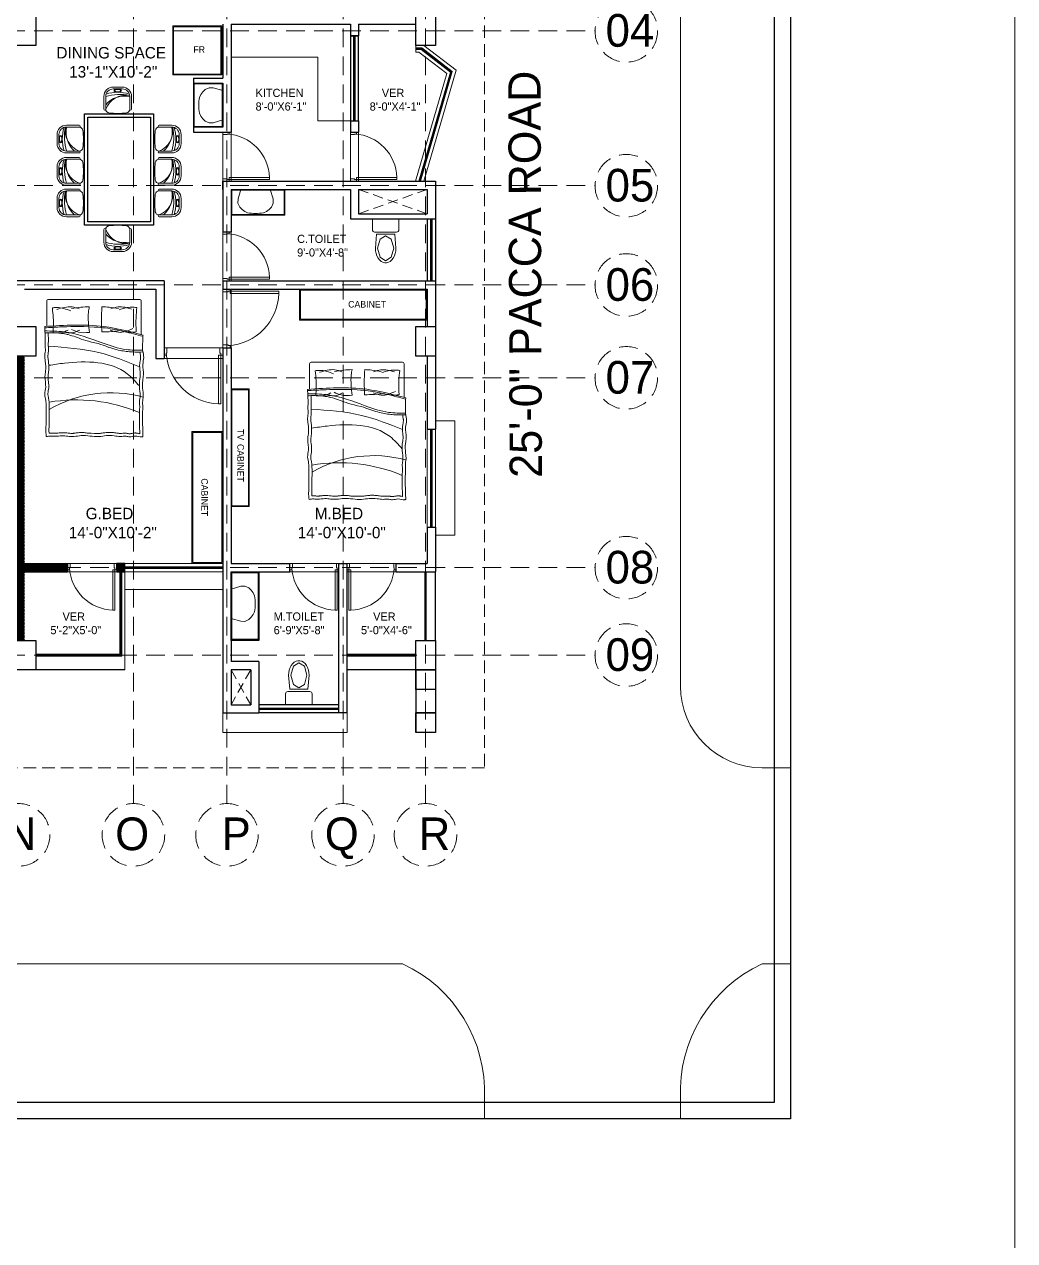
# Model space of a CAD drawing. Header units: inches. Extents: x 23587 to 403134, y -221056 to -75910.
# Drawn here: x 388930 to 389536, y -212379 to -211635 of the extents above; entities that cross this region are included whole.
import ezdxf

# ---------------------------------------------------------------- set-up
doc = ezdxf.new("R2010")
doc.units = ezdxf.units.IN
doc.header["$LTSCALE"] = 25.4
doc.header["$MEASUREMENT"] = 0
doc.linetypes.add('DASHED', pattern=[0.75, 0.5, -0.25])
for name, color, linetype, lineweight in [('COLOUM', 1, 'Continuous', 40), ('FIXTURE', 8, 'Continuous', 13), ('Fresh air fan', 250, 'Continuous', 0), ('FUR', 24, 'Continuous', 13), ('sill', 252, 'Continuous', 13), ('Text.', 7, 'Continuous', 13), ('wall', 7, 'Continuous', 30)]:
    doc.layers.add(name, color=color, linetype=linetype, lineweight=lineweight)
doc.layers.add('DOOR', color=42, linetype='Continuous')
doc.styles.add('2', font='ARIALN.TTF')
doc.styles.add('style3', font='TCCM____.TTF')

# ---------------------------------------------------------------- blocks, each defined once
blk = doc.blocks.new('VNBVN')
at = {"layer": 'DOOR', "color": 8, "lineweight": 5}
for points in [[(24894.12, -74768.93), (24892.62, -74768.93), (24892.62, -74801.93), (24894.12, -74801.93)], [(24855.62, -74801.93), (24855.62, -74806.93), (24857.62, -74806.93), (24857.62, -74803.43), (24857.12, -74803.43), (24857.12, -74801.93)], [(24895.62, -74801.93), (24895.62, -74806.93), (24893.62, -74806.93), (24893.62, -74803.43), (24894.12, -74803.43), (24894.12, -74801.93)]]:
    blk.add_lwpolyline(points, close=True, dxfattribs=at)
blk.add_arc((24893.65, -74805.51), 36.59, 91.61664, 176.74645, dxfattribs=at)
blk = doc.blocks.new('COM')
at = {"layer": 'FIXTURE', "linetype": 'Continuous'}
for p, q in [((-9.65, 29.96), (8.35, 29.96)), ((-9.65, 22.46), (-9.65, 29.96)), ((8.35, 29.96), (8.35, 22.46)), ((6.85, 20.96), (-8.15, 20.96)), ((-7.65, 9.96), (-6.81, 19.46)), ((5.52, 19.46), (-6.81, 19.46)), ((-0.65, 18.46), (-4.37, 16.17)), ((3.08, 16.17), (-0.65, 18.46)), ((6.35, 9.96), (5.52, 19.46)), ((-7.65, 9.96), (-7.53, 8.12)), ((-4.37, 16.17), (-6.15, 9.96)), ((-6.15, 9.96), (-4.37, 3.75)), ((4.85, 9.96), (3.08, 16.17)), ((3.08, 3.75), (4.85, 9.96)), ((6.23, 8.12), (6.35, 9.96)), ((-7.53, 8.12), (-7.17, 6.34)), ((-7.17, 6.34), (-6.6, 4.69)), ((-6.6, 4.69), (-5.82, 3.22)), ((-5.82, 3.22), (-4.86, 1.98)), ((-4.86, 1.98), (-3.77, 1.01)), ((-4.37, 3.75), (-0.65, 1.46)), ((-3.77, 1.01), (-2.56, 0.34)), ((-2.56, 0.34), (-1.29, 0)), ((-1.29, 0), (0, 0)), ((-0.65, 1.46), (3.08, 3.75)), ((0, 0), (1.27, 0.34)), ((1.27, 0.34), (2.47, 1.01)), ((2.47, 1.01), (3.57, 1.98)), ((3.57, 1.98), (4.53, 3.22)), ((4.53, 3.22), (5.31, 4.69)), ((5.31, 4.69), (5.88, 6.34)), ((5.88, 6.34), (6.23, 8.12))]:
    blk.add_line(p, q, dxfattribs=at)
for centre, start, end in [((-8.15, 22.46), 180, 270), ((6.85, 22.46), 270, 0)]:
    blk.add_arc(centre, 1.5, start, end, dxfattribs=at)
blk = doc.blocks.new('BVBVC')
at = {"layer": 'FIXTURE'}
for p, q in [((33096.64, 893.61), (33095.47, 891.94)), ((33098.14, 895.01), (33096.64, 893.61)), ((33100.48, 896.08), (33098.14, 895.01)), ((33103.06, 896.03), (33100.48, 896.08)), ((33108.95, 894.33), (33103.06, 896.03)), ((33108.95, 876.33), (33108.95, 894.33)), ((33095.47, 891.94), (33094.65, 890.17)), ((33094.65, 880.48), (33095.47, 878.72)), ((33095.47, 878.72), (33096.64, 877.04)), ((33096.64, 877.04), (33098.14, 875.64)), ((33098.14, 875.64), (33100.48, 874.58)), ((33100.48, 874.58), (33103.06, 874.63)), ((33103.06, 874.63), (33108.95, 876.33))]:
    blk.add_line(p, q, dxfattribs=at)
blk.add_arc((33119.15, 885.33), 24.97, 168.8173, 191.1827, dxfattribs=at)
blk = doc.blocks.new('FGHFDHF')
at = {"layer": 'FUR', "color": 253, "lineweight": 5}
for p, q in [((955.15, -4492.06), (955.15, -4476.39)), ((956.1, -4475.44), (989.1, -4475.44)), ((987.2, -4475.44), (1011.99, -4475.44)), ((1012.94, -4476.39), (1012.94, -4497.01))]:
    blk.add_line(p, q, dxfattribs=at)
for centre, radius, start, end in [((956.1, -4476.39), 0.95, 90, 180), ((1011.99, -4476.39), 0.95, 0, 90), ((994.26, -4607.39), 74.77, 74.62827, 120.25371), ((973.25, -4636.83), 99.85, 67.28718, 99.64959)]:
    blk.add_arc(centre, radius, start, end, dxfattribs=at)
for points in [[(958.53, -4480.71), (961.17, -4480.43), (969.81, -4482.53)], [(958.53, -4480.71), (959.07, -4486.67), (958.95, -4495.71)], [(961.2, -4481.62), (970.54, -4480.09), (974.91, -4481.26)], [(970.3, -4481.05), (975.97, -4480.29), (981.07, -4479.96)], [(981.07, -4479.96), (980.59, -4483.29), (981.15, -4495.69)], [(988.86, -4479.96), (988.56, -4488.07), (988.78, -4495.33)], [(998.92, -4481.05), (993.25, -4480.29), (988.86, -4479.96)], [(1006.96, -4481.41), (998.68, -4480.09), (994.31, -4481.26)], [(1010.26, -4480.5), (1006.99, -4480.22), (999.41, -4481.79)], [(1010.26, -4480.5), (1009.72, -4486.67), (1009.84, -4495.35)], [(953.85, -4492.06), (990.03, -4492.03), (1013.99, -4497.29)], [(953.85, -4492.06), (954.05, -4496.42), (954.2, -4500.53), (954.12, -4503.97), (954.27, -4506.04), (953.9, -4509.69), (954.2, -4513.28), (954.35, -4519.34), (953.96, -4522.76), (954.42, -4529.17), (953.91, -4533.48), (954.51, -4537.37), (954.68, -4540.71), (954.64, -4552.34), (954.53, -4556.51), (954.79, -4559.39)], [(953.97, -4494.8), (965.52, -4495.31), (989.03, -4502.05), (1003.61, -4506.17), (1013.8, -4506.55)], [(958.95, -4495.71), (963.65, -4495.92), (968.1, -4494.25)], [(965.42, -4495.48), (970.32, -4495.97), (975.3, -4494.23)], [(970.21, -4493.84), (974.47, -4495.51), (981.15, -4495.69)], [(998.82, -4494.7), (994.74, -4495.15), (988.78, -4495.33)], [(1007.7, -4493.36), (998.9, -4495.61), (993.92, -4494.23)], [(1009.84, -4495.35), (1005.57, -4495.56), (1000.34, -4494.66)], [(1013.96, -4559.4), (1013.82, -4555.04), (1013.72, -4543.93), (1013.83, -4540.48), (1013.71, -4538.41), (1014.12, -4534.77), (1013.87, -4531.17), (1013.79, -4525.11), (1014.22, -4521.7), (1013.85, -4515.29), (1014.4, -4510.98), (1013.85, -4507.09), (1013.72, -4503.75), (1013.82, -4499.11), (1013.84, -4498.08), (1013.99, -4497.29)], [(956.04, -4504.12), (986.93, -4508.02), (1011.93, -4516.66)], [(956.33, -4515.81), (965.94, -4514.49), (1004.34, -4520.97), (1011.76, -4528.47)], [(1013.96, -4559.4), (1013.3, -4559.58), (1009.2, -4559.13), (1005.75, -4559.63), (1003.6, -4559.28), (1000.03, -4559.39), (996.36, -4558.98), (991.63, -4558.86), (986.96, -4559.41), (976.16, -4558.83), (971.74, -4559.33), (967.98, -4559.2), (964.41, -4558.94), (960.05, -4559.27), (957.67, -4559.14), (954.79, -4559.39)]]:
    blk.add_spline(points, degree=3, dxfattribs=at)
for points, knots in [([(953.87, -4492.86), (956.91, -4492.68), (959.92, -4492.49), (968.91, -4492.07), (974.87, -4491.96), (987.19, -4492.51), (989.11, -4492.71), (992.94, -4493.22), (994.85, -4493.54), (1000.58, -4494.65), (1004.38, -4495.58), (1010.05, -4497.06), (1011.91, -4497.56), (1013.78, -4498.07)], [0, 0, 0, 0, 9.44479, 9.44479, 28.334371, 28.334371, 34.525324, 34.525324, 40.716276, 40.716276, 53.09818, 53.09818, 59.167455, 59.167455, 59.167455, 59.167455]), ([(954.02, -4495.95), (954.66, -4495.94), (955.22, -4495.93), (956.92, -4495.91), (958.04, -4495.91), (960.65, -4495.96), (962.12, -4496.04), (964.34, -4496.28), (965.11, -4496.39), (966.63, -4496.67), (967.39, -4496.84), (969.67, -4497.43), (971.19, -4497.91), (975.62, -4499.52), (978.55, -4500.82), (987.59, -4502.73), (989.16, -4503.37), (992.33, -4504.56), (993.94, -4505.11), (996.99, -4506.02), (998.44, -4506.39), (1001.18, -4506.96), (1002.47, -4507.18), (1005.06, -4507.48), (1006.36, -4507.57), (1009.75, -4507.71), (1011.84, -4507.7), (1014.17, -4507.64)], [0, 0, 0, 0, 1.782034, 1.782034, 5.346101, 5.346101, 10.196119, 10.196119, 12.82454, 12.82454, 15.45296, 15.45296, 20.709801, 20.709801, 30.775139, 30.775139, 35.955445, 35.955445, 41.13575, 41.13575, 45.691005, 45.691005, 49.650261, 49.650261, 53.609516, 53.609516, 60.078988, 60.078988, 60.078988, 60.078988]), ([(955.96, -4495.92), (955.98, -4496.87), (955.99, -4497.06), (956.03, -4497.74), (956.06, -4498.24), (956.09, -4499.23), (956.1, -4499.71), (956.1, -4500.5), (956.09, -4500.81), (956.07, -4501.4), (956.05, -4501.69), (956.01, -4502.52), (955.99, -4503.04), (956.01, -4503.73), (956.02, -4503.93), (956.06, -4504.37), (956.08, -4504.6), (956.13, -4505.14), (956.16, -4505.44), (956.17, -4505.96), (956.17, -4506.16), (956.16, -4506.55), (956.15, -4506.74), (956.1, -4507.3), (956.06, -4507.64), (955.97, -4508.33), (955.92, -4508.65), (955.85, -4509.17), (955.83, -4509.37), (955.8, -4509.71), (955.79, -4509.86), (955.79, -4510.33), (955.81, -4510.68), (955.87, -4511.46), (955.93, -4511.9), (956.05, -4512.84), (956.12, -4513.34), (956.23, -4514.35), (956.27, -4514.86), (956.37, -4516.4), (956.39, -4517.43), (956.31, -4518.85), (956.28, -4519.22), (956.19, -4519.96), (956.15, -4520.31), (956.04, -4521.04), (955.99, -4521.41), (955.91, -4522.04), (955.89, -4522.3), (955.86, -4522.75), (955.86, -4522.94), (955.86, -4523.35), (955.87, -4523.55), (955.91, -4524.19), (955.96, -4524.64), (956.12, -4525.86), (956.23, -4526.66), (956.32, -4527.88), (956.33, -4528.26), (956.33, -4528.85), (956.33, -4529.06), (956.29, -4529.7), (956.24, -4530.11), (956.08, -4531.22), (955.95, -4531.87), (955.84, -4532.7), (955.82, -4532.94), (955.81, -4533.34), (955.81, -4533.5), (955.83, -4533.84), (955.84, -4534.02), (955.92, -4534.58), (955.99, -4534.99), (956.17, -4535.87), (956.27, -4536.35), (956.39, -4537.08), (956.42, -4537.31), (956.47, -4537.76), (956.49, -4537.99), (956.54, -4538.65), (956.55, -4539.08), (956.57, -4539.89), (956.58, -4540.27), (956.58, -4541.38), (956.59, -4542.12), (956.59, -4543.62), (956.58, -4544.38), (956.54, -4552.56), (956.52, -4552.97), (956.48, -4553.77), (956.46, -4554.16), (956.42, -4554.97), (956.41, -4555.38), (956.41, -4556.17), (956.43, -4556.56), (956.46, -4557.06), (956.47, -4557.17), (956.47, -4557.28)], [4.978875, 4.978875, 4.978875, 4.978875, 5.579958, 5.579958, 7.128971, 7.128971, 8.556084, 8.556084, 9.447278, 9.447278, 10.338472, 10.338472, 12.12086, 12.12086, 12.894639, 12.894639, 13.668418, 13.668418, 14.503571, 14.503571, 15.001558, 15.001558, 15.499545, 15.499545, 16.495519, 16.495519, 17.564655, 17.564655, 18.292536, 18.292536, 18.900849, 18.900849, 20.192298, 20.192298, 21.675724, 21.675724, 23.192838, 23.192838, 24.709952, 24.709952, 27.744179, 27.744179, 28.804202, 28.804202, 29.864225, 29.864225, 31.092823, 31.092823, 32.047926, 32.047926, 32.815273, 32.815273, 33.58262, 33.58262, 35.117314, 35.117314, 37.547779, 37.547779, 38.580626, 38.580626, 39.140234, 39.140234, 40.25945, 40.25945, 42.367848, 42.367848, 43.307358, 43.307358, 44.028218, 44.028218, 44.749078, 44.749078, 46.190798, 46.190798, 47.632517, 47.632517, 48.262773, 48.262773, 48.893028, 48.893028, 50.153538, 50.153538, 51.319075, 51.319075, 53.650149, 53.650149, 55.981222, 55.981222, 57.240447, 57.240447, 58.499671, 58.499671, 59.872408, 59.872408, 61.240897, 61.240897, 61.619663, 61.619663, 61.619663, 61.619663]), ([(1012.01, -4557.66), (1012.01, -4557.64), (1012.01, -4557.62), (1011.99, -4556.94), (1011.97, -4556.29), (1011.92, -4555.16), (1011.9, -4554.68), (1011.85, -4553.69), (1011.83, -4553.19), (1011.81, -4552.2), (1011.8, -4544.72), (1011.82, -4543.93), (1011.83, -4543.62), (1011.86, -4543.03), (1011.88, -4542.75), (1011.93, -4541.91), (1011.95, -4541.39), (1011.94, -4540.7), (1011.94, -4540.51), (1011.9, -4540.07), (1011.88, -4539.83), (1011.84, -4539.29), (1011.82, -4538.99), (1011.81, -4538.47), (1011.81, -4538.27), (1011.83, -4537.88), (1011.84, -4537.69), (1011.89, -4537.14), (1011.94, -4536.79), (1012.04, -4536.11), (1012.1, -4535.78), (1012.17, -4535.27), (1012.19, -4535.07), (1012.22, -4534.73), (1012.23, -4534.58), (1012.25, -4534.1), (1012.23, -4533.76), (1012.17, -4532.98), (1012.12, -4532.54), (1012.01, -4531.6), (1011.95, -4531.09), (1011.85, -4530.08), (1011.82, -4529.57), (1011.74, -4528.03), (1011.73, -4527), (1011.83, -4525.58), (1011.87, -4525.21), (1011.96, -4524.48), (1012.01, -4524.13), (1012.12, -4523.4), (1012.18, -4523.02), (1012.26, -4522.4), (1012.29, -4522.14), (1012.32, -4521.68), (1012.33, -4521.49), (1012.33, -4521.09), (1012.32, -4520.88), (1012.29, -4520.25), (1012.24, -4519.8), (1012.1, -4518.58), (1012, -4517.77), (1011.93, -4516.55), (1011.92, -4516.18), (1011.93, -4515.58), (1011.93, -4515.37), (1011.98, -4514.73), (1012.03, -4514.32), (1012.21, -4513.22), (1012.34, -4512.56), (1012.46, -4511.73), (1012.48, -4511.49), (1012.5, -4511.1), (1012.51, -4510.94), (1012.49, -4510.6), (1012.48, -4510.42), (1012.41, -4509.86), (1012.34, -4509.45), (1012.23, -4508.86), (1012.23, -4508.66), (1012.2, -4507.68)], [1.890882, 1.890882, 1.890882, 1.890882, 1.960247, 1.960247, 4.030945, 4.030945, 5.579958, 5.579958, 7.128971, 7.128971, 8.556084, 8.556084, 9.447278, 9.447278, 10.338472, 10.338472, 12.12086, 12.12086, 12.894639, 12.894639, 13.668418, 13.668418, 14.503571, 14.503571, 15.001558, 15.001558, 15.499545, 15.499545, 16.495519, 16.495519, 17.564655, 17.564655, 18.292536, 18.292536, 18.900849, 18.900849, 20.192298, 20.192298, 21.675724, 21.675724, 23.192838, 23.192838, 24.709952, 24.709952, 27.744179, 27.744179, 28.804202, 28.804202, 29.864225, 29.864225, 31.092823, 31.092823, 32.047926, 32.047926, 32.815273, 32.815273, 33.58262, 33.58262, 35.117314, 35.117314, 37.547779, 37.547779, 38.580626, 38.580626, 39.140234, 39.140234, 40.25945, 40.25945, 42.367848, 42.367848, 43.307358, 43.307358, 44.028218, 44.028218, 44.749078, 44.749078, 46.190798, 46.190798, 46.680276, 46.680276, 46.680276, 46.680276]), ([(1012.01, -4557.66), (1011.95, -4557.65), (1011.88, -4557.63), (1011.46, -4557.55), (1011.06, -4557.45), (1010.37, -4557.33), (1010.13, -4557.29), (1009.7, -4557.25), (1009.53, -4557.23), (1009.2, -4557.23), (1009.04, -4557.23), (1008.74, -4557.25), (1008.59, -4557.26), (1008.18, -4557.31), (1007.92, -4557.36), (1007.27, -4557.49), (1006.92, -4557.57), (1006.32, -4557.69), (1006.07, -4557.73), (1005.84, -4557.73), (1005.79, -4557.73), (1005.67, -4557.72), (1005.6, -4557.72), (1005.38, -4557.68), (1005.2, -4557.65), (1004.81, -4557.57), (1004.62, -4557.53), (1004.27, -4557.46), (1004.12, -4557.43), (1003.82, -4557.39), (1003.67, -4557.37), (1003.39, -4557.35), (1003.25, -4557.34), (1002.84, -4557.33), (1002.58, -4557.33), (1001.77, -4557.37), (1001.27, -4557.42), (1000.58, -4557.47), (1000.37, -4557.48), (1000.04, -4557.49), (999.92, -4557.49), (999.67, -4557.49), (999.55, -4557.48), (999.16, -4557.45), (998.89, -4557.43), (998.2, -4557.34), (997.76, -4557.27), (996.84, -4557.13), (996.34, -4557.06), (995.35, -4556.95), (994.86, -4556.92), (993.68, -4556.87), (993, -4556.87), (992.02, -4556.92), (991.72, -4556.94), (990.81, -4557.04), (990.22, -4557.13), (989.17, -4557.29), (988.7, -4557.36), (987.89, -4557.46), (987.55, -4557.49), (987, -4557.52), (986.79, -4557.52), (986.34, -4557.5), (986.11, -4557.49), (980.9, -4557.42), (980.4, -4557.35), (979.1, -4557.16), (978.28, -4557.03), (977.06, -4556.94), (976.71, -4556.92), (976.12, -4556.92), (975.89, -4556.93), (975.45, -4556.95), (975.23, -4556.97), (974.59, -4557.04), (974.18, -4557.09), (973.36, -4557.21), (972.95, -4557.27), (972.29, -4557.36), (972.04, -4557.39), (971.57, -4557.44), (971.37, -4557.45), (970.93, -4557.46), (970.72, -4557.47), (970.05, -4557.46), (969.6, -4557.44), (968.54, -4557.36), (967.93, -4557.29), (966.63, -4557.15), (965.95, -4557.08), (964.98, -4557.04), (964.73, -4557.04), (964.16, -4557.04), (963.86, -4557.06), (963.29, -4557.1), (963.01, -4557.13), (962.2, -4557.21), (961.7, -4557.28), (960.99, -4557.34), (960.76, -4557.35), (960.39, -4557.37), (960.25, -4557.37), (959.94, -4557.37), (959.76, -4557.36), (959.38, -4557.34), (959.18, -4557.32), (958.71, -4557.29), (958.44, -4557.27), (957.88, -4557.24), (957.6, -4557.24), (957.05, -4557.25), (956.78, -4557.26), (956.5, -4557.28), (956.49, -4557.28), (956.47, -4557.28)], [2.468295, 2.468295, 2.468295, 2.468295, 2.72176, 2.72176, 3.951616, 3.951616, 4.554057, 4.554057, 4.947685, 4.947685, 5.279448, 5.279448, 5.611211, 5.611211, 6.274736, 6.274736, 7.407159, 7.407159, 8.539581, 8.539581, 8.895906, 8.895906, 9.25223, 9.25223, 9.96488, 9.96488, 10.540138, 10.540138, 10.926568, 10.926568, 11.265437, 11.265437, 11.604305, 11.604305, 12.282043, 12.282043, 13.80513, 13.80513, 14.589285, 14.589285, 15.07888, 15.07888, 15.568475, 15.568475, 16.547664, 16.547664, 17.979548, 17.979548, 19.423334, 19.423334, 20.86712, 20.86712, 22.816137, 22.816137, 23.668334, 23.668334, 25.42301, 25.42301, 26.987851, 26.987851, 28.246059, 28.246059, 29.092679, 29.092679, 29.9393, 29.9393, 31.632541, 31.632541, 34.096495, 34.096495, 35.066902, 35.066902, 35.672463, 35.672463, 36.278023, 36.278023, 37.489145, 37.489145, 38.810083, 38.810083, 39.709316, 39.709316, 40.493116, 40.493116, 41.276917, 41.276917, 42.844517, 42.844517, 44.859637, 44.859637, 46.874757, 46.874757, 47.587839, 47.587839, 48.406198, 48.406198, 49.224558, 49.224558, 50.861277, 50.861277, 51.682262, 51.682262, 52.22872, 52.22872, 52.899541, 52.899541, 53.570363, 53.570363, 54.377246, 54.377246, 55.115182, 55.115182, 55.853119, 55.853119, 55.895222, 55.895222, 55.895222, 55.895222])]:
    blk.add_open_spline(points, degree=3, knots=knots, dxfattribs=at)
blk = doc.blocks.new('FGHFDHDFGHFG')
at = {"layer": 'Fresh air fan', "color": 254, "linetype": 'DASHED', "lineweight": 5, "ltscale": 0.9}
for p, q in [((1541.17, -7344.93), (1541.17, -6627.98)), ((1598.42, -7344.93), (1598.42, -6627.98)), ((1669.42, -7344.93), (1669.42, -6627.98)), ((1719.92, -7344.93), (1719.92, -6627.98)), ((468.82, -6872.02), (1823.63, -6872.02)), ((468.82, -6966.75), (1823.63, -6966.75)), ((468.82, -7027.52), (1823.63, -7027.52)), ((468.82, -7084.34), (1823.63, -7084.34)), ((468.82, -7200.52), (1823.63, -7200.52)), ((468.82, -7254.02), (1823.63, -7254.02))]:
    blk.add_line(p, q, dxfattribs=at)
at = {"layer": 'Fresh air fan', "color": 252, "linetype": 'DASHED', "lineweight": 5, "ltscale": 0.9}
for centre in [(1842.77, -6872.02), (1842.77, -6966.75), (1842.77, -7027.52), (1842.77, -7084.34), (1842.77, -7200.52), (1842.77, -7254.02), (1470.92, -7364.07), (1541.17, -7364.07), (1598.42, -7364.07), (1669.42, -7364.07), (1719.92, -7364.07)]:
    blk.add_circle(centre, 19.14, dxfattribs=at)
at = {"layer": 'Fresh air fan', "color": 250, "lineweight": 25, "ltscale": 0.09, "char_height": 20, "attachment_point": 1, "style": '2'}
for s, width, insert in [('{\\fCentury Gothic|b0|i0|c0|p34;04}', 20, (1830.12, -6861.74)), ('{\\fCentury Gothic|b0|i0|c0|p34;05}', 20, (1830.12, -6956.47)), ('{\\fCentury Gothic|b0|i0|c0|p34;06}', 20, (1830.12, -7017.24)), ('{\\fCentury Gothic|b0|i0|c0|p34;07}', 26.7078, (1830.12, -7074.06)), ('{\\fCentury Gothic|b0|i0|c0|p34;08}', 20, (1830.12, -7190.24)), ('{\\fCentury Gothic|b0|i0|c0|p34;09}', 20, (1830.12, -7243.74)), ('{\\fCentury Gothic|b0|i0|c0|p34;N}', 20, (1462.38, -7353.42)), ('{\\fCentury Gothic|b0|i0|c0|p34;O}', 20, (1530.01, -7353.42)), ('{\\fCentury Gothic|b0|i0|c0|p34;P}', 20, (1595.14, -7353.42)), ('{\\fCentury Gothic|b0|i0|c0|p34;Q}', 20, (1658.26, -7353.42)), ('{\\fCentury Gothic|b0|i0|c0|p34;R}', 20, (1715.76, -7353.42))]:
    blk.add_mtext_dynamic_manual_height_columns(s, width=width, gutter_width=0.5, heights=[0], dxfattribs=dict(at, insert=insert))
blk = doc.blocks.new('SC')
at = {"layer": 'FUR', "color": 251, "lineweight": 5, "true_color": 0x636466}
for p, q in [((-11.4, -3.63), (-11.4, 6.55)), ((-9.9, -3.63), (-9.9, 6.55)), ((9.3, -3.63), (9.3, 6.55)), ((10.8, -3.63), (10.8, 6.55)), ((-3.9, -9.63), (3.3, -9.63)), ((-3.9, -11.12), (3.3, -11.12))]:
    blk.add_line(p, q, dxfattribs=at)
for centre, radius, start, end in [((-0.3, -43.57), 53.55, 82.49836, 97.50164), ((-10.65, 6.55), 0.749, 0, 180), ((-6.9, 6.55), 3, 97.50164, 180), ((-5.99, 16.3), 20.31, 258.89378, 318.84401), ((-7.09, 12.93), 17.59, 260.98594, 338.73645), ((6.3, 6.55), 3, 0, 82.49836), ((10.05, 6.55), 0.749, 0, 180), ((-3.9, -3.63), 7.5, 180, 270), ((-3.9, -3.63), 6, 180, 270), ((-1.88, 33.6), 38.87, 258.16903, 286.7102), ((-0.3, 24.07), 31.04, 252.59146, 287.40854), ((3.3, -3.63), 6, 270, 0), ((3.3, -3.63), 7.5, 270, 0)]:
    blk.add_arc(centre, radius, start, end, dxfattribs=at)
at = {"layer": 'FUR', "color": 251, "lineweight": 5, "true_color": 0x636466, "extrusion": (0, 0, -1)}
blk.add_ellipse((-0.3, -8.29), major_axis=(2.95, 0), ratio=0.451831, dxfattribs=at)
at = {"layer": 'FUR', "color": 251, "lineweight": 5, "true_color": 0x636466}
blk.add_open_spline([(2.29, -8.29), (2.29, -8.34), (2.28, -8.38), (2.22, -8.5), (2.17, -8.56), (2.01, -8.7), (1.91, -8.78), (1.5, -9), (1.1, -9.12), (0.21, -9.27), (-0.29, -9.29), (-1.24, -9.22), (-1.69, -9.13), (-2.3, -8.9), (-2.51, -8.78), (-2.76, -8.58), (-2.83, -8.5), (-2.89, -8.36), (-2.9, -8.32), (-2.89, -8.21), (-2.86, -8.14), (-2.74, -7.99), (-2.64, -7.9), (-2.36, -7.73), (-2.19, -7.64), (-1.57, -7.43), (-1.02, -7.33), (0.1, -7.3), (0.67, -7.37), (1.45, -7.58), (1.72, -7.7), (2.06, -7.91), (2.16, -8.01), (2.27, -8.16), (2.28, -8.22), (2.29, -8.27), (2.29, -8.28), (2.29, -8.29)], degree=3, knots=[0, 0, 0, 0, 0.234262, 0.234262, 0.468524, 0.468524, 0.702786, 0.702786, 1.220033, 1.220033, 1.73728, 1.73728, 2.254527, 2.254527, 2.632082, 2.632082, 2.916235, 2.916235, 3.200389, 3.200389, 3.484542, 3.484542, 3.768696, 3.768696, 4.052849, 4.052849, 4.656099, 4.656099, 5.25935, 5.25935, 5.665501, 5.665501, 5.976888, 5.976888, 6.228256, 6.228256, 6.283185, 6.283185, 6.283185, 6.283185], dxfattribs=at)
blk = doc.blocks.new('fghdfhfdgh')
at = {"layer": 'Fresh air fan', "color": 250, "lineweight": 5, "ltscale": 0.09}
for p, q in [((989.33, -4355.07), (947.03, -4355.07)), ((947.03, -4355.07), (947.03, -4423.15)), ((989.33, -4355.07), (989.33, -4423.15)), ((989.33, -4423.15), (947.03, -4423.15))]:
    blk.add_line(p, q, dxfattribs=at)
at = {"layer": 'Fresh air fan', "color": 250, "lineweight": 25, "ltscale": 0.09}
for points in [[(947.03, -4355.07), (989.33, -4355.07), (989.33, -4423.15), (947.03, -4423.15)], [(949.03, -4357.07), (987.33, -4357.07), (987.33, -4421.15), (949.03, -4421.15)]]:
    blk.add_lwpolyline(points, close=True, dxfattribs=at)
at = {"layer": 'FUR'}
for p, xscale, yscale, zscale, rotation in [((967.11, -4347.14), 0.764999999992142, 0.764999999992142, 0.764999999992142, 180), ((938.75, -4370.67), 0.7650000000012369, 0.7650000000012369, 0.7650000000012369, 270), ((997.62, -4370.67), -0.7650000000012369, 0.7650000000012369, 0.7650000000012369, 90), ((938.75, -4390.41), 0.7650000000012369, 0.7650000000012369, 0.7650000000012369, 270), ((997.62, -4390.41), -0.7650000000012369, 0.7650000000012369, 0.7650000000012369, 90), ((938.75, -4409.76), 0.7650000000012369, 0.7650000000012369, 0.7650000000012369, 270), ((997.62, -4409.76), -0.7650000000012369, 0.7650000000012369, 0.7650000000012369, 90)]:
    blk.add_blockref('SC', p, dxfattribs=dict(at, xscale=xscale, yscale=yscale, zscale=zscale, rotation=rotation))
at = {"layer": 'FUR', "extrusion": (0, 0, -1), "xscale": 0.764999999992142, "yscale": 0.764999999992142, "zscale": -0.764999999992142}
blk.add_blockref('SC', (-967.11, -4430.79), dxfattribs=at)

msp = doc.modelspace()

# ---------------------------------------------------------------- hatches: boundary and pattern name
at = {"layer": 'Fresh air fan', "lineweight": 5, "ltscale": 0.09}
h = msp.add_hatch(dxfattribs=at)
h.set_pattern_fill('ANSI31', color=254, scale=5)
h.set_pattern_definition([(45, (387455.4772, -204766.60535), (-0.44194174, 0.44194174), [])])
h.paths.add_polyline_path([(388793.4, -211928.63), (388788.4, -211928.63), (388788.4, -211981.13), (388793.4, -211981.13), (388793.4, -211969.63), (388834.15, -211969.63), (388834.15, -211964.63), (388793.4, -211964.63)])
h.paths.add_polyline_path([(388793.4, -211832.63), (388788.4, -211832.63), (388788.4, -211868.63), (388793.4, -211868.63)])
h.paths.add_polyline_path([(388793.4, -212013.13), (388788.4, -212013.13), (388788.4, -212029.63), (388793.4, -212029.63)])
h.paths.add_polyline_path([(388869.15, -211964.63), (388864.15, -211964.63), (388864.15, -212056.03), (388869.15, -212056.03), (388869.15, -212051.03)])
h.paths.add_polyline_path([(388956.4, -211964.63), (388929.9, -211964.63), (388929.9, -211837.63), (388924.9, -211837.63), (388924.9, -211964.63), (388905.9, -211964.63), (388899.15, -211964.63), (388899.15, -211969.63), (388924.9, -211969.63), (388924.9, -212011.63), (388929.9, -212011.63), (388929.9, -211969.63), (388956.4, -211969.63)])
h.paths.add_polyline_path([(388991.4, -211964.63), (388986.4, -211964.63), (388986.4, -211969.63), (388991.4, -211969.63)])

# ---------------------------------------------------------------- linework, layer by layer
at = {"layer": 'COLOUM', "lineweight": 30}
for points in [[(388936.9, -211647.63), (388924.9, -211647.63), (388924.9, -211629.63), (388936.9, -211629.63)], [(389181.4, -211647.63), (389169.4, -211647.63), (389169.4, -211629.63), (389181.4, -211629.63)], [(388936.9, -211837.63), (388924.9, -211837.63), (388924.9, -211819.63), (388936.9, -211819.63)], [(389181.4, -211837.63), (389169.4, -211837.63), (389169.4, -211819.63), (389181.4, -211819.63)], [(388936.9, -212029.63), (388924.9, -212029.63), (388924.9, -212011.63), (388936.9, -212011.63)], [(389181.4, -212029.63), (389169.4, -212029.63), (389169.4, -212011.63), (389181.4, -212011.63)]]:
    msp.add_lwpolyline(points, close=True, dxfattribs=at)
at = {"layer": 'Fresh air fan', "color": 140, "linetype": 'DASHED', "lineweight": 5, "ltscale": 0.6}
for p, q in [((389211.4, -211429.63), (389211.4, -212089.63)), ((389211.4, -212089.63), (387987.4, -212089.63))]:
    msp.add_line(p, q, dxfattribs=at)
at = {"layer": 'Fresh air fan', "color": 5, "lineweight": 9, "ltscale": 0.09}
for p, q in [((389131.4, -211693.63), (389131.4, -211641.63)), ((389131.9, -211693.63), (389131.9, -211641.63)), ((389132.4, -211693.63), (389132.4, -211641.63)), ((389178.4, -211753.63), (389178.4, -211791.63)), ((389178.9, -211753.63), (389178.9, -211791.63)), ((389179.4, -211753.63), (389179.4, -211791.63)), ((389178.4, -211882.29), (389178.4, -211942.29)), ((389178.9, -211882.29), (389178.9, -211942.29)), ((389179.4, -211882.29), (389179.4, -211942.29)), ((389051.4, -211966.63), (388991.4, -211966.63)), ((389051.4, -211967.13), (388991.4, -211967.13)), ((389051.4, -211967.63), (388991.4, -211967.63)), ((389122.4, -212053.03), (389073.4, -212053.03)), ((389122.4, -212053.53), (389073.4, -212053.53)), ((389122.4, -212054.03), (389073.4, -212054.03))]:
    msp.add_line(p, q, dxfattribs=at)
at = {"layer": 'Fresh air fan', "color": 250, "lineweight": 9, "ltscale": 0.09}
for p, q in [((389169.4, -211647.63), (389169.4, -211651.59)), ((389171.36, -211651.59), (389169.4, -211651.59)), ((389188.34, -211664.62), (389171.36, -211651.59)), ((389194.09, -211662.73), (389174.4, -211647.63)), ((389169.19, -211730.63), (389188.34, -211664.62)), ((389174.4, -211730.63), (389194.09, -211662.73)), ((389051.4, -211964.63), (388991.4, -211964.63)), ((388991.4, -211964.63), (388991.4, -211969.63)), ((389051.4, -211969.63), (388991.4, -211969.63)), ((388991.4, -211969.63), (388991.4, -212029.63))]:
    msp.add_line(p, q, dxfattribs=at)
at = {"layer": 'Fresh air fan', "color": 230, "lineweight": 5, "ltscale": 0.09}
for p, q in [((389173.05, -211649.11), (389169.4, -211649.11)), ((389172.88, -211649.61), (389169.4, -211649.61)), ((389172.71, -211650.11), (389169.4, -211650.11)), ((389190.64, -211663.86), (389172.71, -211650.11)), ((389191.21, -211663.67), (389172.88, -211649.61)), ((389191.79, -211663.48), (389173.05, -211649.11)), ((389171.28, -211730.63), (389190.64, -211663.86)), ((389171.8, -211730.63), (389191.21, -211663.67)), ((389172.32, -211730.63), (389191.79, -211663.48)), ((388988.3, -211969.63), (388988.3, -212020.03)), ((388988.9, -211969.63), (388988.9, -212020.63)), ((388989.5, -211969.63), (388989.5, -212021.23)), ((389175, -212011.63), (389175, -211969.63)), ((389175.4, -212011.63), (389175.4, -211969.63)), ((389175.8, -212011.63), (389175.8, -211969.63)), ((388936.9, -212020.03), (388988.3, -212020.03)), ((388936.9, -212020.63), (388988.9, -212020.63)), ((388936.9, -212021.23), (388989.5, -212021.23)), ((389169.4, -212020.03), (389127.4, -212020.03)), ((389169.4, -212020.63), (389127.4, -212020.63)), ((389169.4, -212021.23), (389127.4, -212021.23))]:
    msp.add_line(p, q, dxfattribs=at)
at = {"layer": 'Fresh air fan', "color": 250, "lineweight": 5, "ltscale": 0.09}
for p, q in [((389129.4, -211693.63), (389109.4, -211693.63)), ((389181.4, -211877.29), (389193.4, -211877.29)), ((389193.4, -211877.29), (389193.4, -211947.29)), ((389181.4, -211947.29), (389193.4, -211947.29)), ((389051.4, -211980.58), (388991.4, -211980.58))]:
    msp.add_line(p, q, dxfattribs=at)
at = {"layer": 'Fresh air fan', "color": 250, "lineweight": 25, "ltscale": 0.09}
for p, q in [((389176.4, -211753.63), (389176.4, -211791.63)), ((389181.4, -211753.63), (389181.4, -211791.63)), ((389181.4, -212011.63), (389181.4, -211969.63)), ((388991.4, -212029.63), (388936.9, -212029.63)), ((389169.4, -212029.63), (389127.4, -212029.63)), ((389169.4, -212029.63), (389169.4, -212068.03)), ((389181.4, -212029.63), (389181.4, -212068.03)), ((389122.4, -212051.03), (389073.4, -212051.03)), ((389122.4, -212056.03), (389073.4, -212056.03)), ((389181.4, -212056.03), (389169.4, -212056.03)), ((389181.4, -212068.03), (389169.4, -212068.03))]:
    msp.add_line(p, q, dxfattribs=at)
at = {"layer": 'Fresh air fan', "color": 6, "lineweight": 5, "ltscale": 0.09}
for p, q in [((389051.4, -212056.03), (389051.4, -212068.03)), ((389127.4, -212056.03), (389127.4, -212068.03)), ((389051.4, -212068.03), (389127.4, -212068.03))]:
    msp.add_line(p, q, dxfattribs=at)
at = {"layer": 'Fresh air fan', "color": 250, "lineweight": 13, "ltscale": 0.09}
msp.add_lwpolyline([(387632.16, -211171.32), (389535.91, -211171.32), (389535.91, -216016.37), (387632.16, -216016.37)], close=True, dxfattribs=at)
at = {"layer": 'Fresh air fan', "color": 250, "lineweight": 25, "ltscale": 0.09}
for points in [[(387808.57, -211322.32), (389398.64, -211322.32), (389398.64, -212304.38), (387808.57, -212304.38)], [(387818.57, -211332.32), (389388.64, -211332.32), (389388.64, -212294.38), (387818.57, -212294.38)], [(389129.4, -211693.63), (389134.4, -211693.63), (389134.4, -211641.63), (389129.4, -211641.63)], [(389073.4, -212011.63), (389056.4, -212011.63), (389056.4, -211969.63), (389073.4, -211969.63)], [(389072.9, -212011.13), (389056.9, -212011.13), (389056.9, -211970.13), (389072.9, -211970.13)]]:
    msp.add_lwpolyline(points, close=True, dxfattribs=at)
at = {"layer": 'Fresh air fan', "color": 250, "lineweight": 9, "ltscale": 0.09}
for points in [[(389020.67, -211635.63), (389050.67, -211635.63), (389050.67, -211665.63), (389020.67, -211665.63)], [(389021.17, -211636.13), (389050.17, -211636.13), (389050.17, -211665.13), (389021.17, -211665.13)], [(389033.4, -211670.63), (389051.4, -211670.63), (389051.4, -211697.63), (389033.4, -211697.63)], [(389033.9, -211671.13), (389050.9, -211671.13), (389050.9, -211697.13), (389033.9, -211697.13)], [(389056.4, -211735.63), (389089.31, -211735.63), (389089.31, -211751.42), (389056.4, -211751.42)], [(389056.9, -211736.13), (389088.81, -211736.13), (389088.81, -211750.92), (389056.9, -211750.92)], [(389015.4, -211839.05), (389051.4, -211839.05), (389051.4, -211832.63), (389015.4, -211832.63)]]:
    msp.add_lwpolyline(points, close=True, dxfattribs=at)
at = {"layer": 'Fresh air fan', "color": 250, "lineweight": 25, "ltscale": 0.09}
msp.add_lwpolyline([(389056.4, -211634.63), (389129.4, -211634.63), (389129.4, -211693.63)], dxfattribs=at)
at = {"layer": 'Fresh air fan', "color": 250, "lineweight": 5, "ltscale": 0.09}
msp.add_lwpolyline([(389056.4, -211654.63), (389109.4, -211654.63), (389109.4, -211693.63)], dxfattribs=at)
for points in [[(389051.4, -211730.63), (389056.4, -211730.63), (389056.4, -211700.63), (389051.4, -211700.63)], [(389129.4, -211730.63), (389134.4, -211730.63), (389134.4, -211700.63), (389129.4, -211700.63)], [(389051.4, -211791.63), (389056.4, -211791.63), (389056.4, -211761.63), (389051.4, -211761.63)], [(389051.4, -211796.63), (389056.4, -211796.63), (389056.4, -211832.63), (389051.4, -211832.63)], [(389056.4, -211857.8), (389056.4, -211929.8), (389067.49, -211929.8), (389067.49, -211857.8)], [(389056.9, -211858.3), (389056.9, -211929.3), (389066.99, -211929.3), (389066.99, -211858.3)], [(389176.4, -211942.29), (389181.4, -211942.29), (389181.4, -211882.29), (389176.4, -211882.29)], [(388956.4, -211969.63), (388991.4, -211969.63), (388991.4, -211964.63), (388956.4, -211964.63)], [(389092.4, -211969.63), (389122.4, -211969.63), (389122.4, -211964.63), (389092.4, -211964.63)], [(389127.4, -211964.63), (389157.4, -211964.63), (389157.4, -211969.63), (389127.4, -211969.63)]]:
    msp.add_lwpolyline(points, close=True, dxfattribs=at)
at = {"layer": 'Fresh air fan', "color": 30, "lineweight": 5, "ltscale": 0.09}
for points in [[(389098.35, -211815.63), (389098.35, -211796.63), (389176.4, -211796.63), (389176.4, -211815.63)], [(389098.95, -211815.03), (389098.95, -211797.23), (389175.8, -211797.23), (389175.8, -211815.03)], [(389051.4, -211964.63), (389032.4, -211964.63), (389032.4, -211883.74), (389051.4, -211883.74)], [(389050.8, -211964.03), (389033, -211964.03), (389033, -211884.34), (389050.8, -211884.34)]]:
    msp.add_lwpolyline(points, close=True, dxfattribs=at)
at = {"layer": 'sill', "linetype": 'DASHED', "lineweight": 9, "ltscale": 0.5}
for p, q in [((389134.4, -211735.63), (389176.4, -211750.63)), ((389176.4, -211735.63), (389134.4, -211750.63)), ((389068.4, -212029.63), (389056.4, -212051.03)), ((389056.4, -212029.63), (389068.4, -212051.03))]:
    msp.add_line(p, q, dxfattribs=at)
at = {"layer": 'wall', "linetype": 'Continuous', "lineweight": 0}
for p, q in [((389331.4, -211348.06), (389331.4, -212039.63)), ((389398.64, -212089.63), (389381.4, -212089.63)), ((387847.16, -212209.63), (389161.4, -212209.63)), ((389381.4, -212209.63), (389398.64, -212209.63)), ((389211.4, -212304.38), (389211.4, -212291.83)), ((389331.4, -212291.83), (389331.4, -212304.38))]:
    msp.add_line(p, q, dxfattribs=at)
at = {"layer": 'wall', "lineweight": 30}
for p, q in [((389051.4, -211634.63), (389051.4, -211667.63)), ((389056.4, -211634.63), (389056.4, -211700.63)), ((389056.4, -211634.63), (389129.4, -211634.63)), ((389129.4, -211634.63), (389129.4, -211641.63)), ((389134.4, -211634.63), (389134.4, -211641.63)), ((389134.4, -211634.63), (389169.4, -211634.63)), ((389129.4, -211641.63), (389134.4, -211641.63)), ((389033.4, -211667.63), (389033.4, -211670.63)), ((389033.4, -211667.63), (389051.4, -211667.63)), ((389033.4, -211670.63), (389051.4, -211670.63)), ((389051.4, -211670.63), (389051.4, -211697.63)), ((389033.4, -211697.63), (389033.4, -211700.63)), ((389051.4, -211697.63), (389033.4, -211697.63)), ((389129.4, -211693.63), (389129.4, -211700.63)), ((389129.4, -211693.63), (389134.4, -211693.63)), ((389134.4, -211693.63), (389134.4, -211700.63)), ((389033.4, -211700.63), (389056.4, -211700.63)), ((389129.4, -211700.63), (389134.4, -211700.63)), ((389051.4, -211730.63), (389051.4, -211761.63)), ((389051.4, -211730.63), (389181.4, -211730.63)), ((389051.4, -211735.63), (389051.4, -211730.63)), ((389056.4, -211735.63), (389056.4, -211761.63)), ((389056.4, -211735.63), (389129.4, -211735.63)), ((389129.4, -211735.63), (389129.4, -211753.63)), ((389134.4, -211735.63), (389176.4, -211735.63)), ((389134.4, -211735.63), (389134.4, -211750.63)), ((389176.4, -211735.63), (389176.4, -211750.63)), ((389181.4, -211730.63), (389181.4, -211753.63)), ((389134.4, -211750.63), (389176.4, -211750.63)), ((389129.4, -211753.63), (389181.4, -211753.63)), ((389051.4, -211761.63), (389056.4, -211761.63)), ((389015.4, -211791.63), (388793.4, -211791.63)), ((389015.4, -211791.63), (389015.4, -211839.05)), ((389051.4, -211791.63), (389051.4, -211796.63)), ((389051.4, -211791.63), (389181.4, -211791.63)), ((389181.4, -211791.63), (389181.4, -211819.63)), ((388929.9, -211796.63), (389010.4, -211796.63)), ((389010.4, -211796.63), (389010.4, -211839.05)), ((389051.4, -211796.63), (389176.4, -211796.63)), ((389176.4, -211796.63), (389176.4, -211819.63)), ((389010.4, -211839.05), (389015.4, -211839.05)), ((389051.4, -211832.63), (389051.4, -212056.03)), ((389051.4, -211832.63), (389056.4, -211832.63)), ((389056.4, -211832.63), (389056.4, -211964.63)), ((389176.4, -211837.63), (389176.4, -211882.29)), ((389181.4, -211837.63), (389181.4, -211882.29)), ((389176.4, -211882.29), (389181.4, -211882.29)), ((389176.4, -211942.29), (389176.4, -211964.63)), ((389176.4, -211942.29), (389181.4, -211942.29)), ((389181.4, -211942.29), (389181.4, -211969.63)), ((388929.9, -211964.63), (388956.4, -211964.63)), ((388956.4, -211964.63), (388956.4, -211969.63)), ((389056.4, -211964.63), (389092.4, -211964.63)), ((389092.4, -211969.63), (389092.4, -211964.63)), ((389122.4, -211964.63), (389127.4, -211964.63)), ((389122.4, -212056.03), (389122.4, -211964.63)), ((389127.4, -212056.03), (389127.4, -211964.63)), ((389157.4, -211964.63), (389176.4, -211964.63)), ((389157.4, -211969.63), (389157.4, -211964.63)), ((388929.9, -211969.63), (388956.4, -211969.63)), ((389056.4, -211969.63), (389056.4, -212024.63)), ((389056.4, -211969.63), (389092.4, -211969.63)), ((389157.4, -211969.63), (389181.4, -211969.63)), ((389073.4, -212024.63), (389056.4, -212024.63)), ((389073.4, -212024.63), (389073.4, -212056.03)), ((389056.4, -212029.63), (389056.4, -212051.03)), ((389068.4, -212029.63), (389056.4, -212029.63)), ((389068.4, -212029.63), (389068.4, -212051.03)), ((389056.4, -212051.03), (389068.4, -212051.03)), ((389051.4, -212056.03), (389073.4, -212056.03)), ((389127.4, -212056.03), (389122.4, -212056.03))]:
    msp.add_line(p, q, dxfattribs=at)
for points in [[(388986.4, -211969.63), (388991.4, -211969.63), (388991.4, -211964.63), (388986.4, -211964.63)], [(389169.4, -212029.63), (389181.4, -212029.63), (389181.4, -212041.63), (389169.4, -212041.63)], [(389169.4, -212056.03), (389181.4, -212056.03), (389181.4, -212068.03), (389169.4, -212068.03)]]:
    msp.add_lwpolyline(points, close=True, dxfattribs=at)
at = {"layer": 'wall', "linetype": 'Continuous', "lineweight": 0}
for centre, radius, start, end in [((389381.4, -212039.63), 50, 180, 270), ((389125.14, -212287.99), 86.34, 357.44791, 65.17074), ((389417.65, -212287.99), 86.34, 114.82926, 182.55209)]:
    msp.add_arc(centre, radius, start, end, dxfattribs=at)

# ---------------------------------------------------------------- block references
at = {"layer": 'DOOR', "extrusion": (0, 0, -1)}
for p, xscale, yscale, zscale, rotation in [((-445156.6, -193058.91), -0.75, 0.75, -0.75, 90), ((-445234.6, -193058.91), -0.75, 0.75, -0.75, 90), ((-445156.6, -193119.91), -0.75, 0.75, -0.75, 90), ((-456377.64, -234202.69), 0.9000000000010184, 0.9000000000010184, -0.9000000000010184, 90.00000000000001), ((-366645.34, -279158.87), 0.9000000000010184, 0.9000000000010184, -0.9000000000010184, 180), ((-370314.68, -268069.83), 0.75, 0.75, -0.75, 180), ((-370450.68, -268069.83), 0.75, 0.75, -0.75, 180), ((-407799.12, -268069.83), -0.75, 0.75, -0.75, 180)]:
    msp.add_blockref('VNBVN', p, dxfattribs=dict(at, xscale=xscale, yscale=yscale, zscale=zscale, rotation=rotation))
at = {"layer": 'FIXTURE', "xscale": -1}
for p, rotation in [((355942.45, -210798.83), 180), ((388186.06, -244844.58), 270)]:
    msp.add_blockref('BVBVC', p, dxfattribs=dict(at, rotation=rotation))
at = {"layer": 'FIXTURE', "xscale": -0.8999999999941793, "yscale": 0.8999999999941793, "zscale": 0.8999999999941793}
for p, rotation in [((389150.4, -211780.59), 5.502838185122982e-07), ((389098.48, -212024.07), 180.0000005502838)]:
    msp.add_blockref('COM', p, dxfattribs=dict(at, rotation=rotation))
at = {"layer": 'FIXTURE', "rotation": 180}
msp.add_blockref('BVBVC', (422165.35, -211103.92), dxfattribs=at)
at = {"layer": 'Fresh air fan', "color": 230, "lineweight": 5, "ltscale": 0.09}
msp.add_blockref('FGHFDHDFGHFG', (387455.48, -204766.61), dxfattribs=at)
at = {"layer": 'Fresh air fan', "color": 250, "lineweight": 25}
for name, p in [('fghdfhfdgh', (388019.7, -207334.41)), ('FGHFDHF', (387988.54, -207327.49)), ('FGHFDHF', (388149.35, -207365.96))]:
    msp.add_blockref(name, p, dxfattribs=at)

# ---------------------------------------------------------------- texts
at = {"layer": 'Fresh air fan', "color": 250, "lineweight": 9, "ltscale": 0.09, "attachment_point": 1, "style": '2'}
for s, width, insert, char_height in [('{\\fCentury Gothic|b0|i0|c0|p34;DINING SPACE\\P   13\'-1"X10\'-2"}', 135.6884, (388949.52, -211648.53), 7), ('{\\fCentury Gothic|b0|i0|c0|p34;   KITCHEN\\P   8\'-0"X6\'-1"}', 55.397, (389065.81, -211674.08), 5), ('{\\fCentury Gothic|b0|i0|c0|p34;       VER\\P   8\'-0"X4\'-1"}', 55.397, (389135.65, -211674.08), 5), ('{\\fCentury Gothic|b0|i0|c0|p34;       C.TOILET\\P       9\'-0"X4\'-8"}', 55.397, (389083.84, -211763.42), 5), ('{\\fCentury Gothic|b0|i0|c0|p34;         G.BED            \\P     14\'-0"X10\'-2"}', 73.6612, (388944.05, -211930.52), 7), ('{\\fCentury Gothic|b0|i0|c0|p34;         M.BED            \\P     14\'-0"X10\'-0"}', 73.6612, (389084.17, -211930.52), 7), ('{\\fCentury Gothic|b0|i0|c0|p34;         M.BED            \\P     14\'-0"X10\'-0"}', 73.6612, (389084.17, -211930.52), 7), ('{\\fCentury Gothic|b0|i0|c0|p34;    VER         5\'-2"X5\'-0"}', 55.397, (388945.85, -211994.54), 5), ('{\\fCentury Gothic|b0|i0|c0|p34;M.TOILET          6\'-9"X5\'-8"}', 55.397, (389082.47, -211994.54), 5), ('{\\fCentury Gothic|b0|i0|c0|p34;    VER         5\'-0"X4\'-6"}', 55.397, (389135.92, -211994.54), 5)]:
    msp.add_mtext_dynamic_manual_height_columns(s, width=width, gutter_width=0.5, heights=[0], dxfattribs=dict(at, insert=insert, char_height=char_height))
at = {"layer": 'Fresh air fan', "color": 250, "lineweight": 25, "ltscale": 0.09, "char_height": 4, "attachment_point": 1, "style": '2'}
for s, width, insert in [('{\\fCentury Gothic|b0|i0|c0|p34;FR}', 13.3608, (389033.33, -211648.07)), ('{\\fCentury Gothic|b0|i0|c0|p34;CABINET}', 25.2481, (389128.06, -211803.96))]:
    msp.add_mtext_dynamic_manual_height_columns(s, width=width, gutter_width=0.5, heights=[7.35], dxfattribs=dict(at, insert=insert))
at = {"layer": 'Fresh air fan', "color": 250, "lineweight": 25, "ltscale": 0.09}
note = msp.add_mtext_dynamic_manual_height_columns('{\\fCentury Gothic|b0|i0|c0|p34;TV  }', width=8.6404, gutter_width=0.5, heights=[7.35, 0], dxfattribs=dict(at, insert=(389064.25, -211882.29), char_height=4, attachment_point=1, rotation=270, style='2'))
for column, words in zip(note.columns.linked_columns, ['{\\fCentury Gothic|b0|i0|c0|p34;CABINET}']):
    column.text = words
at = {"layer": 'Fresh air fan', "color": 250, "lineweight": 25, "ltscale": 0.09, "insert": (389042.19, -211912.48), "char_height": 4, "attachment_point": 1, "rotation": 270, "style": '2'}
msp.add_mtext_dynamic_manual_height_columns('{\\fCentury Gothic|b0|i0|c0|p34;CABINET}', width=25.2481, gutter_width=0.5, heights=[7.35], dxfattribs=at)
at = {"layer": 'Text.', "color": 254, "insert": (389226.88, -211912.23), "char_height": 19.7437, "width": 1405.4043, "attachment_point": 1, "rotation": 90.20218, "style": 'style3'}
msp.add_mtext('{\\C7;25\'-0" PACCA ROAD}', dxfattribs=at)

doc.saveas('drawing.dxf')
